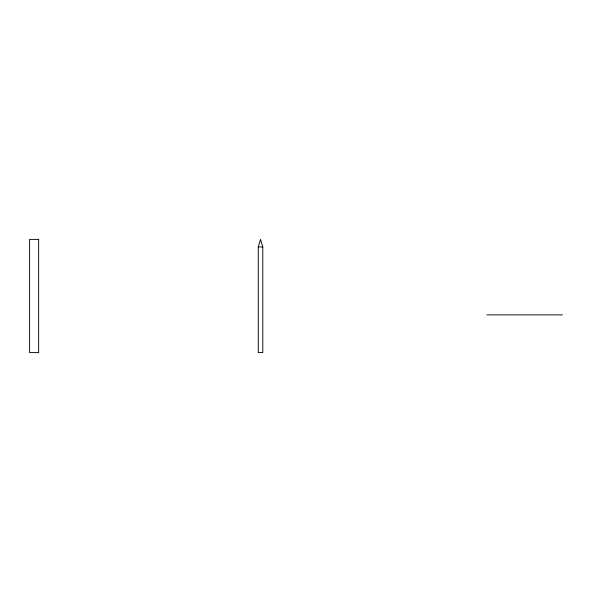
<?xml version="1.0" encoding="UTF-8"?>
<svg xmlns="http://www.w3.org/2000/svg" width="592" height="592" viewBox="0 0 592 592"><rect width="100%" height="100%" fill="white"/><g stroke="black" fill="none" stroke-linecap="round" stroke-linejoin="round"><path stroke-width="0.89" d="M258.267 246.945L260.532 239.397L262.796 246.945L262.796 352.603L258.275 352.603L258.267 246.945L262.789 246.945M486.935 314.87L562.4 314.87M38.643 239.397L29.615 239.397L29.6 352.603L38.643 352.603L38.658 239.397"/></g></svg>
